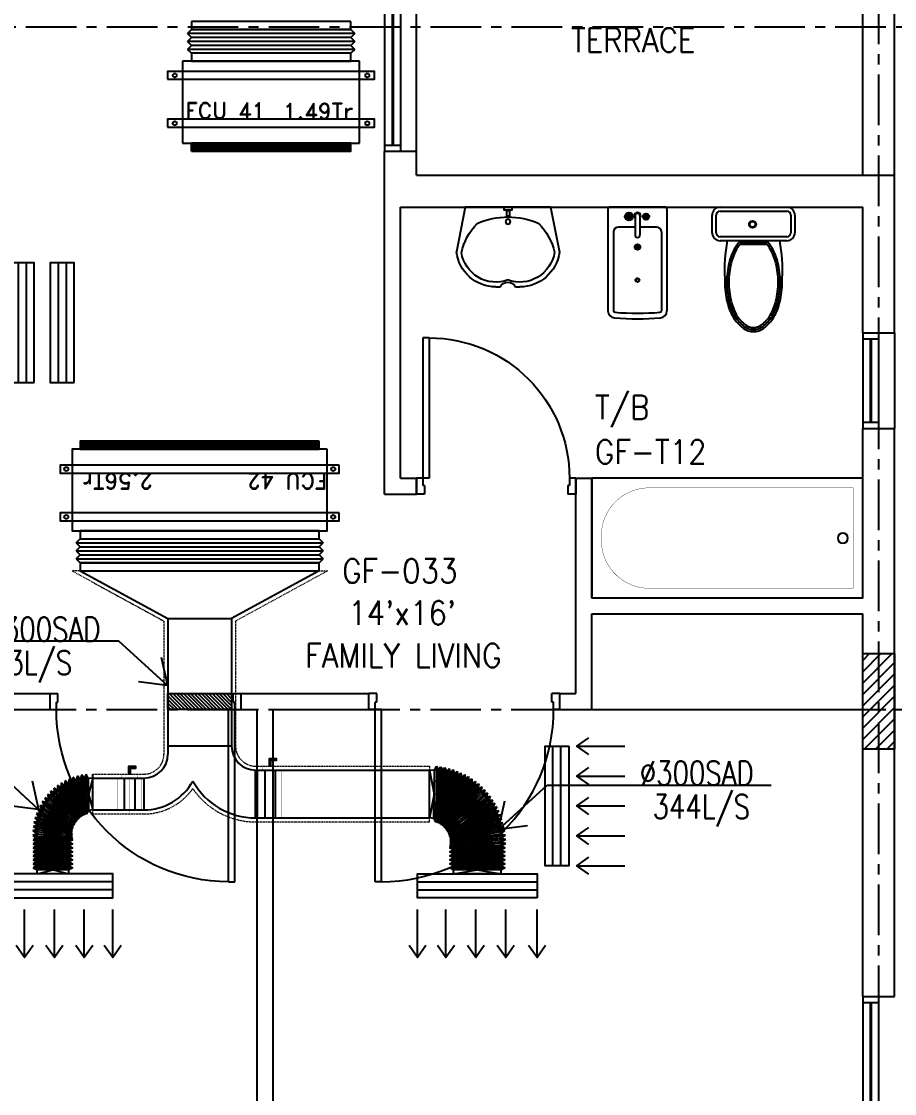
# Model space of a CAD drawing. Header units: millimetres. Extents: x -1288794 to 2153086, y -2701644 to -1428868.
# Drawn here: x 988129 to 993609, y -1507377 to -1500654 of the extents above; entities that cross this region are included whole.
import ezdxf

# ---------------------------------------------------------------- set-up
doc = ezdxf.new("R2010")
doc.units = ezdxf.units.MM
doc.header["$LTSCALE"] = 100
doc.linetypes.add('CENTER', pattern=[50.8, 31.75, -6.35, 6.35, -6.35])
doc.linetypes.add('HIDDEN', pattern=[9.525, 6.35, -3.175])
for name, color, linetype in [('A-ANNO-TEXT', 8, 'Continuous'), ('A-DOOR', 4, 'Continuous'), ('A-FLOR-PFIX', 8, 'Continuous'), ('A-FLOR-SPCL', 8, 'Continuous'), ('A-GLAZ', 5, 'Continuous'), ('A-GRID', 253, 'CENTER'), ('A-WALL-FULL', 8, 'Continuous'), ('AC- VD', 5, 'Continuous'), ('AC-FD', 1, 'Continuous'), ('AC-HLTEXT', 100, 'Continuous'), ('AC-SAD', 3, 'Continuous'), ('AC-SAD TEXT', 3, 'Continuous'), ('FCU-AC', 160, 'Continuous'), ('L1-E014-C22-VAC (08-08-2010)$0$ETA-AC-DAMPER', 4, 'Continuous'), ('RETURN GRILL RIGHT', 1, 'Continuous'), ('S-COL- HACT.', 9, 'Continuous'), ('S-COL.', 8, 'Continuous'), ('SAD RIGHT', 3, 'Continuous'), ('SUPPLY GRILL RIGHT', 3, 'Continuous')]:
    doc.layers.add(name, color=color, linetype=linetype)
doc.layers.add('INSULATION', color=1, linetype='Continuous', lineweight=5)
doc.styles.add('ROMAND', font='romand')
doc.styles.add('ROMANS', font='romans.shx', dxfattribs={"width": 0.8})
doc.styles.add('SIMPLEX', font='simplex.shx', dxfattribs={"width": 0.8})
doc.dimstyles.new('100 of DIM2', dxfattribs={"dimscale": 0, "dimtxt": 200, "dimasz": 150, "dimexe": 75, "dimexo": 200, "dimgap": 75, "dimtad": 1, "dimdec": 0, "dimrnd": 5, "dimzin": 0, "dimdsep": 46, "dimtxsty": 'ROMANS', "dimblk": 'ARCHTICK', "dimcen": 100, "dimclrd": 94, "dimclre": 94, "dimclrt": 2, "dimadec": 0, "dimazin": 0, "dimtfac": 1, "dimtdec": 0, "dimtofl": 0, "dimtmove": 2, "dimatfit": 3, "dimldrblk": 'OPEN90', "dimfxl": 75, "dimtolj": 1, "dimtzin": 0, "dimarcsym": 0})

# ---------------------------------------------------------------- blocks, each defined once
blk = doc.blocks.new('D-120-R1')
for p, q in [((-80, 1180), (-40, 1180)), ((-80, 1180), (-80, 100)), ((-40, 1180), (-40, 55)), ((-1200, 100), (-1160, 100)), ((-1200, 100), (-1200, 0)), ((-1160, 100), (-1160, 55)), ((-80, 100), (0, 100)), ((0, 100), (0, 0)), ((-1160, 55), (-1150, 55)), ((-1150, 55), (-1150, 0)), ((-50, 55), (-40, 55)), ((-50, 55), (-50, 0)), ((-50, 0), (0, 0)), ((-1200, 0), (-1150, 0))]:
    blk.add_line(p, q)
at = {"linetype": 'Continuous'}
blk.add_arc((-80, 100), 1080, 90, 180, dxfattribs=at)
blk = doc.blocks.new('W-180')
for p, q in [((1800, 100), (0, 100)), ((40, 0), (40, 100)), ((1760, 100), (1760, 0)), ((1800, 0), (0, 0))]:
    blk.add_line(p, q)
at = {"linetype": 'Continuous'}
for p, q in [((1760, 53), (40, 53)), ((1760, 47), (40, 47))]:
    blk.add_line(p, q, dxfattribs=at)
blk = doc.blocks.new('LAV-4')
for p, q in [((-266.3, 0), (-322.3, -283.1)), ((-266.3, 0), (268.1, 0)), ((268.1, 0), (323.6, -280.1)), ((-48.1, -499.7), (-74.6, -499.7)), ((75.4, -499.7), (49.9, -499.7))]:
    blk.add_line(p, q)
for points in [[(-24.6, 0), (-24.6, -18.5), (24.6, -18.5), (24.6, 0)], [(-9.2, -20), (-9.2, -56.9), (7.7, -56.9), (7.7, -20)]]:
    blk.add_lwpolyline(points, close=True)
blk.add_circle((0, -90.7), 15.4)
for centre, radius, start, end in [((0, -538.9), 477.4, 66.12608, 113.87396), ((73.5, -366), 375, 135.33332, 167.14321), ((-73.5, -366), 375, 12.51988, 44.66672), ((-74.6, -249.7), 250, 187.67842, 270), ((-74.6, -249.7), 220, 188.58141, 289.95234), ((75.4, -249.7), 220, 250.0878, 350.85148), ((75.4, -249.7), 250, 270, 353.01209), ((0.9, -526.6), 55.9, 28.78265, 151.21735), ((49.7, -499.5), 0, 238.18833, 0)]:
    blk.add_arc(centre, radius, start, end)
blk = doc.blocks.new('BIDET-1')
for p, q in [((175, 0), (-175, 0)), ((-185, -10), (-185, -649.1)), ((-38.7, -59.3), (-69, -59.3)), ((-53.8, -44.1), (-53.8, -74.4)), ((-15, -54.3), (-15, -174.3)), ((15, -54.3), (15, -174.3)), ((38.7, -59.3), (69, -59.3)), ((53.8, -44.1), (53.8, -74.4)), ((185, -10), (185, -649.1)), ((-15, -125), (-120, -125)), ((120, -125), (15, -125)), ((-150, -155), (-150, -649.1)), ((150, -155), (150, -649.1)), ((12.5, -250), (-12.5, -250)), ((-8.8, -258.8), (8.8, -241.2)), ((-8.8, -241.2), (8.8, -258.8)), ((0, -237.5), (0, -262.5))]:
    blk.add_line(p, q)
for centre, radius in [((-53.8, -59.3), 25), ((-53.8, -59.3), 20), ((-53.8, -59.3), 15.2), ((-53.8, -59.3), 10.2), ((53.8, -59.3), 20), ((53.8, -59.3), 15.2), ((53.8, -59.3), 10.2), ((0, -250), 17.5), ((0, -250), 12.5), ((0, -457.5), 12.5), ((0, -457.5), 10)]:
    blk.add_circle(centre, radius)
for centre, radius, start, end in [((-175, -10), 10, 90, 180), ((175, -10), 10, 0, 90), ((0, -54.3), 20, 318.59038, 221.40962), ((0, -54.3), 15, 0, 180), ((-120, -155), 30, 90, 180), ((120, -155), 30, 0, 90), ((0, -174.3), 15, 180, 0), ((-140, -649.1), 45, 180, 265.20622), ((-140, -649.1), 10, 180, 265.20622), ((0, 1020.3), 1685.2, 265.20622, 274.79378), ((140, -649.1), 10, 274.79378, 0), ((140, -649.1), 45, 274.79378, 0), ((0, 1020.3), 1720.2, 265.20622, 274.79378)]:
    blk.add_arc(centre, radius, start, end)
blk = doc.blocks.new('WC-1')
for p, q in [((-210, 0), (210, 0)), ((-260, -160), (-260, -50)), ((-235, -160), (-235, -50)), ((-210, -25), (210, -25)), ((235, -50), (235, -160)), ((260, -50), (260, -160)), ((210, -185), (-210, -185)), ((210, -210), (-210, -210)), ((91.5, -222.5), (-91.5, -222.5)), ((85.8, -235), (-85.8, -235))]:
    blk.add_line(p, q)
for radius in [22.1, 17.1]:
    blk.add_circle((-6.1, -107.5), radius)
for centre, radius, start, end in [((-210, -50), 50, 90, 180), ((-210, -50), 25, 90, 180), ((210, -50), 50, 360, 90), ((210, -50), 25, 360, 90), ((-210, -160), 50, 180, 270), ((-210, -160), 25, 180, 270), ((210, -160), 25, 270, 360), ((210, -160), 50, 270, 360), ((722.3, -383.2), 904.1, 168.95288, 184.06317), ((178.2, -428.2), 340.7, 149.85861, 166.47658), ((178.2, -428.2), 328.2, 149.85861, 166.47658), ((68.6, -364.5), 214, 138.41516, 149.85861), ((68.6, -364.5), 201.5, 139.99435, 149.85861), ((-68.6, -364.5), 201.5, 30.14139, 40.00565), ((-68.6, -364.5), 214, 30.14139, 41.58484), ((-178.2, -428.2), 328.2, 13.52342, 30.14139), ((-178.2, -428.2), 340.7, 13.52342, 30.14139), ((352.1, -470), 519.6, 166.47658, 180), ((352.1, -470), 507.1, 166.47658, 180), ((-352.1, -470), 507.1, 360, 13.52342), ((-352.1, -470), 519.6, 360, 13.52342), ((352.1, -470), 532.1, 177.55413, 180), ((352.1, -470), 532.1, 180, 193.52342), ((352.1, -470), 519.6, 180, 193.52342), ((352.1, -470), 507.1, 180, 193.52342), ((-352.1, -470), 507.1, 346.47658, 360), ((-352.1, -470), 519.6, 346.47658, 360), ((-352.1, -470), 532.1, 346.47658, 360), ((-352.1, -470), 532.1, 360, 2.44587), ((178.2, -511.8), 353.2, 193.52342, 210.14139), ((178.2, -511.8), 340.7, 193.52342, 210.14139), ((178.2, -511.8), 328.2, 193.52342, 210.14139), ((-178.2, -511.8), 328.2, 329.85861, 346.47658), ((-178.2, -511.8), 340.7, 329.85861, 346.47658), ((-178.2, -511.8), 353.2, 329.85861, 346.47658), ((68.6, -575.5), 226.5, 210.14139, 234.49716), ((68.6, -575.5), 214, 210.14139, 234.49716), ((68.6, -575.5), 201.5, 210.14139, 234.49716), ((0, -671.6), 83.4, 234.49716, 270), ((0, -671.6), 83.4, 270, 305.50284), ((-68.6, -575.5), 201.5, 305.50284, 329.85861), ((-68.6, -575.5), 214, 305.50284, 329.85861), ((-68.6, -575.5), 226.5, 305.50284, 329.85861), ((0, -671.6), 108.4, 234.49716, 270), ((0, -671.6), 95.9, 234.49716, 270), ((0, -671.6), 95.9, 270, 305.50284), ((0, -671.6), 108.4, 270, 305.50284)]:
    blk.add_arc(centre, radius, start, end)
at = {"linetype": 'Continuous', "ltscale": 50}
blk.add_arc((-722.3, -383.2), 904.1, 355.93683, 11.04712, dxfattribs=at)
blk = doc.blocks.new('W-60')
for p, q in [((600, 100), (0, 100)), ((40, 0), (40, 100)), ((560, 100), (560, 0)), ((600, 0), (0, 0))]:
    blk.add_line(p, q)
at = {"linetype": 'Continuous'}
for p, q in [((560, 53), (40, 53)), ((560, 47), (40, 47))]:
    blk.add_line(p, q, dxfattribs=at)
blk = doc.blocks.new('W-120')
for p, q in [((1200, 100), (0, 100)), ((40, 0), (40, 100)), ((1160, 100), (1160, 0)), ((1200, 0), (0, 0))]:
    blk.add_line(p, q)
at = {"linetype": 'Continuous'}
for p, q in [((1160, 53), (40, 53)), ((1160, 47), (40, 47))]:
    blk.add_line(p, q, dxfattribs=at)
blk = doc.blocks.new('D-100-R1')
for p, q in [((-80, 980), (-80, 100)), ((-80, 980), (-40, 980)), ((-40, 980), (-40, 55)), ((-1000, 100), (-1000, 0)), ((-1000, 100), (-960, 100)), ((-960, 100), (-960, 55)), ((-80, 100), (0, 100)), ((0, 100), (0, 0)), ((-960, 55), (-950, 55)), ((-950, 55), (-950, 0)), ((-50, 55), (-50, 0)), ((-50, 55), (-40, 55)), ((-50, 0), (0, 0)), ((-1000, 0), (-950, 0))]:
    blk.add_line(p, q)
at = {"linetype": 'Continuous'}
blk.add_arc((-80, 100), 880, 90, 180, dxfattribs=at)
blk = doc.blocks.new('BT-2')
blk.add_lwpolyline([(0, 750), (1700, 750), (1700, 0), (0, 0)], close=True)
at = {"const_width": 2}
blk.add_lwpolyline([(60, 690), (1340, 690, -0.414214), (1640, 390), (1640, 360, -0.414214), (1340, 60), (60, 60)], format="xyb", close=True, dxfattribs=at)
blk.add_circle((125, 374.5), 31.9)
blk = doc.blocks.new('_ArchTick')
at = {"color": 0, "linetype": 'ByBlock', "const_width": 0.15}
blk.add_lwpolyline([(-0.5, -0.5), (0.5, 0.5)], dxfattribs=at)
blk = doc.blocks.new('grill')
at = {"layer": 'SUPPLY GRILL RIGHT'}
for p, q in [((665706.2, -1490216.7), (665656.2, -1490216.7)), ((665656.2, -1490216.7), (665656.2, -1490966.7)), ((665756.2, -1490216.7), (665706.2, -1490216.7)), ((665706.2, -1490216.7), (665706.2, -1490966.7))]:
    blk.add_line(p, q, dxfattribs=at)
blk.add_lwpolyline([(665756.2, -1490966.7), (665756.2, -1490216.7), (665606.2, -1490216.7), (665606.2, -1490966.7)], close=True, dxfattribs=at)
blk = doc.blocks.new('grillreturn')
at = {"layer": 'RETURN GRILL RIGHT'}
for p, q in [((665656.2, -1489443.6), (665656.2, -1490193.6)), ((665706.2, -1489443.6), (665706.2, -1490193.6))]:
    blk.add_line(p, q, dxfattribs=at)
blk.add_lwpolyline([(665756.2, -1490193.6), (665756.2, -1489443.6), (665606.2, -1489443.6), (665606.2, -1490193.6)], close=True, dxfattribs=at)
blk = doc.blocks.new('*U356')
at = {"layer": 'L1-E014-C22-VAC (08-08-2010)$0$ETA-AC-DAMPER', "color": 5}
for p, q in [((-33, 0), (-33, 300)), ((33, 0), (33, 300))]:
    blk.add_line(p, q, dxfattribs=at)
for points, const_width in [([(-90.8, 300), (90.8, 300)], 1.82), ([(0, 0), (0, 314)], 1.5), ([(-90.8, 0), (90.8, 0)], 1.82), ([(-47.8, 0), (-47.8, -20.2), (48.2, -20.2), (48.2, 0)], 1.5)]:
    blk.add_lwpolyline(points, dxfattribs=dict(at, const_width=const_width))
at = {"layer": 'L1-E014-C22-VAC (08-08-2010)$0$ETA-AC-DAMPER', "color": 5, "const_width": 1.82}
blk.add_lwpolyline([(75, 300), (75, 0), (-75, 0), (-75, 300)], close=True, dxfattribs=at)
at = {"layer": 'L1-E014-C22-VAC (08-08-2010)$0$ETA-AC-DAMPER', "color": 5}
blk.add_lwpolyline([(5.7, -20.2), (5.7, -61.7), (40.1, -61.7), (40.1, -71.6), (-5.7, -71.6), (-5.7, -20.2)], dxfattribs=at)
blk = doc.blocks.new('*U364')
at = {"layer": 'AC-SAD'}
for p, q in [((-50, 300), (-37.5, 325)), ((-50, 0), (-50, 300)), ((-37.5, -25), (-37.5, 325)), ((-37.5, 325), (-25, 300)), ((-25, 300), (-25, 0)), ((-37.5, -25), (-50, 0)), ((-25, 0), (-37.5, -25))]:
    blk.add_line(p, q, dxfattribs=at)
blk = doc.blocks.new('*U365')
at = {"layer": 'AC-SAD', "color": 0, "linetype": 'ByBlock', "lineweight": -2, "transparency": 16777216}
for p, rotation in [((990697, -1505348.9), 179.1267681314565), ((990722, -1505350), 175.9436692696187), ((990746.9, -1505352.5), 172.760570407781), ((990771.6, -1505356.3), 169.5774715459435), ((990796, -1505361.5), 166.3943726841056), ((990820.1, -1505368.1), 163.2112738222678), ((990843.9, -1505375.9), 160.0281749604301), ((990867.1, -1505385.1), 156.8450760985923), ((990889.8, -1505395.6), 153.6619772367544), ((990911.9, -1505407.3), 150.4788783749167), ((990933.3, -1505420.2), 147.295779513079), ((990954, -1505434.3), 144.1126806512414), ((990973.8, -1505449.5), 140.9295817894038), ((990992.7, -1505465.8), 137.7464829275662), ((991010.8, -1505483.1), 134.5633840657286), ((991027.8, -1505501.4), 131.380285203891), ((991043.8, -1505520.6), 128.1971863420532), ((991058.7, -1505540.7), 125.0140874802155), ((991072.5, -1505561.5), 121.8309886183778), ((991085.1, -1505583.1), 118.6478897565399), ((991096.4, -1505605.4), 115.4647908947023), ((991106.6, -1505628.3), 112.2816920328648), ((991115.4, -1505651.6), 109.0985931710272), ((991122.9, -1505675.5), 105.9154943091894), ((991129.1, -1505699.7), 102.7323954473513), ((991133.9, -1505724.2), 99.54929658551336), ((991140.2, -1505798.9), 90), ((991139.5, -1505773.9), 93.18309886183782), ((991137.4, -1505749), 96.36619772367554)]:
    blk.add_blockref('*U364', p, dxfattribs=dict(at, rotation=rotation))
blk = doc.blocks.new('*U366')
at = {"layer": 'AC-SAD'}
for p, q in [((-37.5, 25), (-50, 0)), ((-50, 0), (-50, -200)), ((-37.5, 25), (-37.5, -225)), ((-25, 0), (-37.5, 25)), ((-25, 0), (-25, -200)), ((-37.5, -225), (-50, -200)), ((-25, -200), (-37.5, -225))]:
    blk.add_line(p, q, dxfattribs=at)
blk = doc.blocks.new('*U367')
at = {"layer": 'AC-SAD', "color": 0, "linetype": 'ByBlock', "lineweight": -2, "transparency": 16777216}
for p, rotation in [((988423.2, -1505434.7), 26.15613139970834), ((988447, -1505424.1), 21.89987349302223), ((988471.4, -1505415.4), 17.64361558633613), ((988496.5, -1505408.4), 13.3873576796501), ((988522, -1505403.3), 9.131099772963928), ((988547.8, -1505400.2), 4.874841866277787), ((988573.7, -1505398.9), 0.6185839595921349), ((988338, -1505493.7), 43.18116302645291), ((988357.6, -1505476.6), 38.92490511976671), ((988378.4, -1505461), 34.66864721308058), ((988400.3, -1505447), 30.41238930639446), ((988287.5, -1505552.9), 55.94993674651143), ((988302.9, -1505531.9), 51.69367883982531), ((988319.7, -1505512.1), 47.43742093313911), ((988261.7, -1505598), 64.46245255988349), ((988273.8, -1505575), 60.20619465319755), ((988236.2, -1505671.5), 77.23122627994165), ((988242.9, -1505646.4), 72.97496837325563), ((988251.4, -1505621.9), 68.71871046656952), ((988231.4, -1505697.1), 81.48748418662777), ((988228.5, -1505722.9), 85.74374209331388), ((988227.5, -1505748.9), 90)]:
    blk.add_blockref('*U366', p, dxfattribs=dict(at, rotation=rotation))
blk = doc.blocks.new('*U368')
at = {"layer": 'L1-E014-C22-VAC (08-08-2010)$0$ETA-AC-DAMPER', "color": 5}
for p, q in [((-33, 0), (-33, 200)), ((33, 0), (33, 200))]:
    blk.add_line(p, q, dxfattribs=at)
for points, const_width in [([(0, 0), (0, 214)], 1.5), ([(-90.8, 200), (90.8, 200)], 1.82), ([(-90.8, 0), (90.8, 0)], 1.82), ([(-47.8, 0), (-47.8, -20.2), (48.2, -20.2), (48.2, 0)], 1.5)]:
    blk.add_lwpolyline(points, dxfattribs=dict(at, const_width=const_width))
at = {"layer": 'L1-E014-C22-VAC (08-08-2010)$0$ETA-AC-DAMPER', "color": 5, "const_width": 1.82}
blk.add_lwpolyline([(75, 200), (75, 0), (-75, 0), (-75, 200)], close=True, dxfattribs=at)
at = {"layer": 'L1-E014-C22-VAC (08-08-2010)$0$ETA-AC-DAMPER', "color": 5}
blk.add_lwpolyline([(5.7, -20.2), (5.7, -61.7), (40.1, -61.7), (40.1, -71.6), (-5.7, -71.6), (-5.7, -20.2)], dxfattribs=at)
blk = doc.blocks.new('fcu-1    1.5 tr')
h = blk.add_hatch()
h.set_pattern_fill('NET', color=3)
h.paths.add_polyline_path([(78733.2, -1589178.7), (77733.2, -1589178.7), (77733.2, -1589228.7), (78733.2, -1589228.7)])
at = {"color": 3}
blk.add_lwpolyline([(77733.2, -1589228.7), (78733.2, -1589228.7), (78733.2, -1589178.7), (77733.2, -1589178.7)], close=True, dxfattribs=at)
at = {"layer": 'FCU-AC', "color": 5}
for p, q in [((77733.2, -1588465.7), (77708.2, -1588490.7)), ((78758.2, -1588490.7), (78733.2, -1588465.7)), ((78758.2, -1588490.7), (77708.2, -1588490.7)), ((77733.2, -1588515.7), (77708.2, -1588490.7)), ((77733.2, -1588515.7), (77708.2, -1588540.7)), ((78733.2, -1588515.7), (77733.2, -1588515.7)), ((78758.2, -1588490.7), (78733.2, -1588515.7)), ((78758.2, -1588540.7), (78733.2, -1588515.7)), ((78758.2, -1588540.7), (77708.2, -1588540.7)), ((77733.2, -1588565.7), (77708.2, -1588540.7)), ((77733.2, -1588565.7), (77708.2, -1588590.7)), ((78758.2, -1588590.7), (77708.2, -1588590.7)), ((77733.2, -1588615.7), (77708.2, -1588590.7)), ((78733.2, -1588565.7), (77733.2, -1588565.7)), ((78758.2, -1588540.7), (78733.2, -1588565.7)), ((78758.2, -1588590.7), (78733.2, -1588565.7)), ((78758.2, -1588590.7), (78733.2, -1588615.7))]:
    blk.add_line(p, q, dxfattribs=at)
at = {"layer": 'FCU-AC', "color": 1}
for p, q in [((78733.2, -1588415.7), (77733.2, -1588415.7)), ((77733.2, -1588415.7), (77733.2, -1588465.7)), ((77733.2, -1588465.7), (78733.2, -1588465.7)), ((78733.2, -1588465.7), (78733.2, -1588415.7)), ((78733.2, -1588615.7), (77733.2, -1588615.7)), ((77733.2, -1588615.7), (77733.2, -1588665.7)), ((77733.2, -1588665.7), (78733.2, -1588665.7)), ((78733.2, -1588665.7), (78733.2, -1588615.7))]:
    blk.add_line(p, q, dxfattribs=at)
at = {"layer": 'FCU-AC'}
for p, q in [((78733.2, -1588465.7), (77733.2, -1588465.7)), ((78788.2, -1588665.7), (77678.2, -1588665.7)), ((77678.2, -1588665.7), (77678.2, -1589178.7)), ((78788.2, -1589178.7), (78788.2, -1588665.7)), ((77678.2, -1589178.7), (78788.2, -1589178.7))]:
    blk.add_line(p, q, dxfattribs=at)
at = {"layer": 'FCU-AC', "color": 2}
for p, q in [((78733.2, -1588515.7), (77733.2, -1588515.7)), ((78733.2, -1588565.7), (77733.2, -1588565.7))]:
    blk.add_line(p, q, dxfattribs=at)
at = {"layer": 'FCU-AC', "color": 6}
for points in [[(77583.2, -1588778.7), (78883.2, -1588778.7), (78883.2, -1588728.7), (77583.2, -1588728.7)], [(77583.2, -1589078.7), (78883.2, -1589078.7), (78883.2, -1589028.7), (77583.2, -1589028.7)]]:
    blk.add_lwpolyline(points, close=True, dxfattribs=at)
for centre in [(77629.1, -1588754.6), (78837.3, -1588754.6), (77629.1, -1589054.6), (78837.3, -1589054.6)]:
    blk.add_circle(centre, 12.5, dxfattribs=at)
blk = doc.blocks.new('fcu 2.5 tr')
h = blk.add_hatch()
h.set_pattern_fill('NET', color=3)
h.paths.add_polyline_path([(83171.5, -1587743.1), (81671.5, -1587743.1), (81671.5, -1587793.1), (83171.5, -1587793.1)])
at = {"layer": 'FCU-AC', "color": 1}
for p, q in [((83171.5, -1586980.1), (81671.5, -1586980.1)), ((81671.5, -1586980.1), (81671.5, -1587030.1)), ((83171.5, -1587030.1), (83171.5, -1586980.1)), ((81671.5, -1587030.1), (83171.5, -1587030.1)), ((83171.5, -1587180.1), (81671.5, -1587180.1)), ((81671.5, -1587180.1), (81671.5, -1587230.1)), ((83171.5, -1587230.1), (83171.5, -1587180.1)), ((81671.5, -1587230.1), (83171.5, -1587230.1))]:
    blk.add_line(p, q, dxfattribs=at)
at = {"layer": 'FCU-AC'}
for p, q in [((81671.5, -1587030.1), (81646.5, -1587055.1)), ((83196.5, -1587055.1), (81646.5, -1587055.1)), ((81671.5, -1587080.1), (81646.5, -1587055.1)), ((83171.5, -1587030.1), (81671.5, -1587030.1)), ((83196.5, -1587055.1), (83171.5, -1587030.1)), ((83196.5, -1587055.1), (83171.5, -1587080.1)), ((81671.5, -1587080.1), (81646.5, -1587105.1)), ((83196.5, -1587105.1), (81646.5, -1587105.1)), ((81671.5, -1587130.1), (81646.5, -1587105.1)), ((83171.5, -1587080.1), (81671.5, -1587080.1)), ((83171.5, -1587080.1), (81671.5, -1587080.1)), ((83196.5, -1587105.1), (83171.5, -1587080.1)), ((83196.5, -1587105.1), (83171.5, -1587130.1)), ((81671.5, -1587130.1), (81646.5, -1587155.1)), ((83196.5, -1587155.1), (81646.5, -1587155.1)), ((81671.5, -1587180.1), (81646.5, -1587155.1)), ((83171.5, -1587130.1), (81671.5, -1587130.1)), ((83171.5, -1587130.1), (81671.5, -1587130.1)), ((83196.5, -1587155.1), (83171.5, -1587130.1)), ((83196.5, -1587155.1), (83171.5, -1587180.1))]:
    blk.add_line(p, q, dxfattribs=at)
blk.add_lwpolyline([(81621.5, -1587743.1), (83221.5, -1587743.1), (83221.5, -1587230.1), (81621.5, -1587230.1)], close=True, dxfattribs=at)
at = {"layer": 'FCU-AC', "color": 6}
for points in [[(81546.5, -1587343.1), (83296.5, -1587343.1), (83296.5, -1587293.1), (81546.5, -1587293.1)], [(81546.5, -1587643.1), (83296.5, -1587643.1), (83296.5, -1587593.1), (81546.5, -1587593.1)]]:
    blk.add_lwpolyline(points, close=True, dxfattribs=at)
at = {"layer": 'FCU-AC', "color": 3}
blk.add_lwpolyline([(81671.5, -1587793.1), (83171.5, -1587793.1), (83171.5, -1587743.1), (81671.5, -1587743.1)], close=True, dxfattribs=at)
at = {"layer": 'FCU-AC', "color": 6}
for centre in [(81584, -1587318.1), (83259, -1587318.1), (81584, -1587618.1), (83259, -1587618.1)]:
    blk.add_circle(centre, 12.5, dxfattribs=at)
blk = doc.blocks.new('SUPPLY GRILL RIGHT')
at = {"layer": 'SUPPLY GRILL RIGHT'}
for p, q in [((375, 25), (-375, 25)), ((375, -25), (375, 25)), ((375, -25), (-375, -25)), ((375, -75), (375, -25))]:
    blk.add_line(p, q, dxfattribs=at)
blk.add_lwpolyline([(-375, -75), (375, -75), (375, 75), (-375, 75)], close=True, dxfattribs=at)
for points in [[(-375, -450), (-375, -150)], [(-178.5, -450), (-178.5, -150)], [(9, -450), (9, -150)], [(196.5, -450), (196.5, -150)], [(375, -450), (375, -150)]]:
    blk.add_leader(points, dimstyle='100 of DIM2', override={"dimscale": 1, "dimasz": 75, "dimtad": 0, "dimclrd": 0, "dimfxl": 0.2}, dxfattribs=at)
blk = doc.blocks.new('RETURN GRILL RIGHT')
at = {"layer": 'RETURN GRILL RIGHT'}
for p, q in [((375, 25), (-375, 25)), ((375, -25), (-375, -25))]:
    blk.add_line(p, q, dxfattribs=at)
blk.add_lwpolyline([(-375, -75), (375, -75), (375, 75), (-375, 75)], close=True, dxfattribs=at)
for points in [[(-375, -125), (-375, -425)], [(-187.5, -125), (-187.5, -425)], [(0, -125), (0, -425)], [(187.5, -125), (187.5, -425)], [(375, -125), (375, -425)]]:
    blk.add_leader(points, dimstyle='100 of DIM2', override={"dimscale": 1, "dimasz": 75, "dimtad": 0, "dimclrd": 0, "dimfxl": 0.2}, dxfattribs=at)

msp = doc.modelspace()

# ---------------------------------------------------------------- hatches: boundary and pattern name
at = {"layer": 'AC-FD', "linetype": 'ByBlock'}
h = msp.add_hatch(dxfattribs=at)
h.set_pattern_fill('ANSI31', color=256, scale=5, angle=90, style=0)
h.set_pattern_definition([(135, (-602370.619, -1566908.821), (-11.22532015, -11.22532015), [])])
h.paths.add_polyline_path([(989448.5, -1504968.8), (989448.5, -1504868.8), (989048.5, -1504868.8), (989048.5, -1504968.8)])
at = {"layer": 'S-COL- HACT.', "linetype": 'Continuous', "ltscale": 3}
h = msp.add_hatch(dxfattribs=at)
h.set_pattern_fill('ANSI31', color=256, scale=400, style=0)
h.set_pattern_definition([(45, (2089964.023, -1109556.65), (-35.355339, 35.355339), [])])
h.paths.add_polyline_path([(993408.8, -1505218.6), (993408.8, -1504618.6), (993608.8, -1504618.6), (993608.8, -1505218.6)])

# ---------------------------------------------------------------- linework, layer by layer
at = {"layer": 'A-FLOR-SPCL', "ltscale": 3}
for p, q in [((993408.8, -1501618.6), (993408.8, -1500118.6)), ((993608.8, -1501618.6), (993608.8, -1500118.6)), ((991708.8, -1504968.6), (993408.8, -1504968.6))]:
    msp.add_line(p, q, dxfattribs=at)
at = {"layer": 'A-GLAZ', "ltscale": 3}
for p, q in [((990608.8, -1501468.6), (990608.8, -1500268.6)), ((993608.8, -1502606), (993608.8, -1503206))]:
    msp.add_line(p, q, dxfattribs=at)
at = {"layer": 'A-GRID', "ltscale": 0.1}
for p, q in [((993508.8, -1466442.6), (993508.8, -1514577)), ((956153, -1500687.6), (999692.6, -1500687.6)), ((956151.6, -1504968.6), (999691.2, -1504968.6))]:
    msp.add_line(p, q, dxfattribs=at)
at = {"layer": 'A-WALL-FULL', "ltscale": 3}
for p, q in [((990408.8, -1503618.6), (990408.8, -1501468.6)), ((990608.8, -1501468.6), (990408.8, -1501468.6)), ((990608.8, -1501618.6), (990608.8, -1501468.6)), ((990608.8, -1501618.6), (993608.8, -1501618.6)), ((993608.8, -1502606), (993608.8, -1501618.6)), ((990508.8, -1501818.6), (993408.8, -1501818.6)), ((990508.8, -1503518.6), (990508.8, -1501818.6)), ((993408.8, -1502606), (993408.8, -1501818.6)), ((993408.8, -1502606), (993608.8, -1502606)), ((993408.8, -1503206), (993608.8, -1503206)), ((993408.8, -1504268.6), (993408.8, -1503206)), ((993608.8, -1506768.6), (993608.8, -1503206)), ((990508.8, -1503518.6), (990608.8, -1503518.6)), ((990608.8, -1503618.6), (990608.8, -1503518.6)), ((991608.8, -1504868.6), (991608.8, -1503518.6)), ((991608.8, -1503518.6), (991708.8, -1503518.6)), ((991708.8, -1504268.6), (991708.8, -1503518.6)), ((990408.8, -1503618.6), (990608.8, -1503618.6)), ((991708.8, -1504268.6), (993408.8, -1504268.6)), ((991708.8, -1504968.6), (991708.8, -1504368.6)), ((991708.8, -1504368.6), (993408.8, -1504368.6)), ((993408.8, -1506768.6), (993408.8, -1504368.6)), ((986108.8, -1504868.6), (988308.8, -1504868.6)), ((988308.8, -1504968.6), (988308.8, -1504868.6)), ((989508.8, -1504868.6), (990308.8, -1504868.6)), ((989508.8, -1504968.6), (989508.8, -1504868.6)), ((990308.8, -1504968.6), (990308.8, -1504868.6)), ((991508.8, -1504868.6), (991608.8, -1504868.6)), ((991508.8, -1504968.6), (991508.8, -1504868.6)), ((986108.8, -1504968.6), (988308.8, -1504968.6)), ((989508.8, -1504968.6), (989608.8, -1504968.6)), ((989608.8, -1509068.6), (989608.8, -1504968.6)), ((989708.8, -1504968.6), (990308.8, -1504968.6)), ((989708.8, -1509068.6), (989708.8, -1504968.6)), ((991508.8, -1504968.6), (991708.8, -1504968.6)), ((993408.8, -1506768.6), (993608.8, -1506768.6))]:
    msp.add_line(p, q, dxfattribs=at)
at = {"layer": 'AC-FD', "linetype": 'ByBlock'}
msp.add_lwpolyline([(989048.5, -1504968.8), (989048.5, -1504868.8), (989448.5, -1504868.8), (989448.5, -1504968.8)], close=True, dxfattribs=at)
at = {"layer": 'AC-SAD'}
for p, q in [((988498.5, -1504099.1), (989998.5, -1504099.1)), ((988498.5, -1504099.1), (989048.5, -1504399.1)), ((989998.5, -1504099.1), (989448.5, -1504399.1)), ((989048.5, -1504399.1), (989048.5, -1505248.9)), ((989048.5, -1504399.1), (989448.5, -1504399.1)), ((989448.5, -1504399.1), (989448.5, -1505198.9)), ((989448.5, -1505198.9), (989048.5, -1505198.9)), ((989598.5, -1505348.9), (990690.2, -1505348.9)), ((989598.5, -1505648.9), (989598.5, -1505348.9)), ((990690.2, -1505648.9), (990690.2, -1505348.9)), ((990690.2, -1505348.9), (990719.7, -1505499.3)), ((988577.5, -1505398.9), (988549.8, -1505499.2)), ((988577.5, -1505598.9), (988577.5, -1505373.9)), ((988577.5, -1505398.9), (988898.5, -1505398.9)), ((988898.5, -1505398.9), (988898.5, -1505598.9)), ((988549.8, -1505499.2), (988577.5, -1505598.9)), ((990719.7, -1505499.3), (990690.2, -1505648.9)), ((988577.5, -1505598.9), (988898.5, -1505598.9)), ((989598.5, -1505648.9), (990690.2, -1505648.9)), ((988227.5, -1505998.9), (988227.5, -1505748.9)), ((988427.5, -1505998.9), (988427.5, -1505748.9)), ((988227.5, -1505798.9), (988202.5, -1505811.4)), ((988202.5, -1505811.4), (988452.5, -1505811.4)), ((988202.5, -1505811.4), (988227.5, -1505823.9)), ((988227.5, -1505823.9), (988202.5, -1505836.4)), ((988227.5, -1505823.9), (988427.5, -1505823.9)), ((988427.5, -1505798.9), (988452.5, -1505811.4)), ((988452.5, -1505811.4), (988427.5, -1505823.9)), ((988427.5, -1505823.9), (988452.5, -1505836.4)), ((990840.2, -1505998.9), (990840.2, -1505798.9)), ((991140.2, -1505998.9), (991140.2, -1505798.9)), ((988202.5, -1505836.4), (988452.5, -1505836.4)), ((988202.5, -1505836.4), (988227.5, -1505848.9)), ((988227.5, -1505848.9), (988202.5, -1505861.4)), ((988202.5, -1505861.4), (988452.5, -1505861.4)), ((988202.5, -1505861.4), (988227.5, -1505873.9)), ((988227.5, -1505873.9), (988202.5, -1505886.4)), ((988202.5, -1505886.4), (988452.5, -1505886.4)), ((988202.5, -1505886.4), (988227.5, -1505898.9)), ((988227.5, -1505898.9), (988202.5, -1505911.4)), ((988227.5, -1505848.9), (988427.5, -1505848.9)), ((988227.5, -1505873.9), (988427.5, -1505873.9)), ((988227.5, -1505898.9), (988427.5, -1505898.9)), ((988452.5, -1505836.4), (988427.5, -1505848.9)), ((988427.5, -1505848.9), (988452.5, -1505861.4)), ((988452.5, -1505861.4), (988427.5, -1505873.9)), ((988427.5, -1505873.9), (988452.5, -1505886.4)), ((988452.5, -1505886.4), (988427.5, -1505898.9)), ((988427.5, -1505898.9), (988452.5, -1505911.4)), ((990815.2, -1505861.4), (990840.2, -1505848.9)), ((991165.2, -1505861.4), (990815.2, -1505861.4)), ((990840.2, -1505873.9), (990815.2, -1505861.4)), ((990815.2, -1505886.4), (990840.2, -1505873.9)), ((991165.2, -1505886.4), (990815.2, -1505886.4)), ((990840.2, -1505898.9), (990815.2, -1505886.4)), ((990815.2, -1505911.4), (990840.2, -1505898.9)), ((991140.2, -1505873.9), (990840.2, -1505873.9)), ((991140.2, -1505898.9), (990840.2, -1505898.9)), ((991140.2, -1505848.9), (991165.2, -1505861.4)), ((991165.2, -1505861.4), (991140.2, -1505873.9)), ((991140.2, -1505873.9), (991165.2, -1505886.4)), ((991165.2, -1505886.4), (991140.2, -1505898.9)), ((991140.2, -1505898.9), (991165.2, -1505911.4)), ((988202.5, -1505911.4), (988452.5, -1505911.4)), ((988202.5, -1505911.4), (988227.5, -1505923.9)), ((988227.5, -1505923.9), (988202.5, -1505936.4)), ((988202.5, -1505936.4), (988452.5, -1505936.4)), ((988202.5, -1505936.4), (988227.5, -1505948.9)), ((988227.5, -1505948.9), (988202.5, -1505961.4)), ((988452.5, -1505961.4), (988202.5, -1505961.4)), ((988202.5, -1505961.4), (988227.5, -1505973.9)), ((988227.5, -1505923.9), (988427.5, -1505923.9)), ((988427.5, -1505948.9), (988227.5, -1505948.9)), ((988452.5, -1505911.4), (988427.5, -1505923.9)), ((988427.5, -1505923.9), (988452.5, -1505936.4)), ((988452.5, -1505936.4), (988427.5, -1505948.9)), ((988427.5, -1505948.9), (988452.5, -1505961.4)), ((988452.5, -1505961.4), (988427.5, -1505973.9)), ((991165.2, -1505911.4), (990815.2, -1505911.4)), ((990840.2, -1505923.9), (990815.2, -1505911.4)), ((990815.2, -1505936.4), (990840.2, -1505923.9)), ((991165.2, -1505936.4), (990815.2, -1505936.4)), ((990840.2, -1505948.9), (990815.2, -1505936.4)), ((990815.2, -1505961.4), (990840.2, -1505948.9)), ((991165.2, -1505961.4), (990815.2, -1505961.4)), ((990840.2, -1505973.9), (990815.2, -1505961.4)), ((991140.2, -1505923.9), (990840.2, -1505923.9)), ((991140.2, -1505948.9), (990840.2, -1505948.9)), ((991165.2, -1505911.4), (991140.2, -1505923.9)), ((991140.2, -1505923.9), (991165.2, -1505936.4)), ((991165.2, -1505936.4), (991140.2, -1505948.9)), ((991140.2, -1505948.9), (991165.2, -1505961.4)), ((991165.2, -1505961.4), (991140.2, -1505973.9)), ((988427.5, -1505973.9), (988227.5, -1505973.9)), ((988227.5, -1505998.9), (988327.5, -1505973.9)), ((988427.5, -1505998.9), (988227.5, -1505998.9)), ((988327.5, -1505973.9), (988427.5, -1505998.9)), ((991140.2, -1505973.9), (990840.2, -1505973.9)), ((990840.2, -1505998.9), (990990.2, -1505973.9)), ((991140.2, -1505998.9), (990840.2, -1505998.9)), ((990990.2, -1505973.9), (991140.2, -1505998.9))]:
    msp.add_line(p, q, dxfattribs=at)
for centre, radius, start, end in [((989598.5, -1505198.9, 0), 150, 180, 270), ((988898.5, -1505248.9, 0), 150, 270, 0), ((990690.2, -1505798.9), 450, 0, 90), ((988577.5, -1505748.9), 350, 90, 180), ((988898.5, -1505248.9, 0), 350, 270, 331.19379), ((989598.5, -1505198.9, 0), 450, 209.07029, 270), ((988577.5, -1505748.9), 150, 90, 180), ((990690.2, -1505798.9), 150, 0, 90)]:
    msp.add_arc(centre, radius, start, end, dxfattribs=at)
at = {"layer": 'INSULATION', "linetype": 'HIDDEN', "ltscale": 0.01}
for p, q in [((988498.5, -1504099.1), (988446.8, -1504099.4)), ((988446.8, -1504099.4), (989023.5, -1504413.9)), ((990050.7, -1504099.1), (989473.5, -1504413.9)), ((989998.5, -1504099.1), (990050.7, -1504099.1)), ((989023.5, -1504413.9), (989023.5, -1505248.9)), ((989473.5, -1504413.9), (989473.5, -1505198.9)), ((989598.5, -1505323.9), (990690.2, -1505323.9)), ((990690.2, -1505323.9), (990690.2, -1505348.9)), ((988577.5, -1505373.9), (988898.5, -1505373.9)), ((988577.5, -1505623.9), (988577.5, -1505598.9)), ((988577.5, -1505623.9), (988898.5, -1505623.9)), ((989598.5, -1505673.9), (990690.2, -1505673.9)), ((990690.2, -1505673.9), (990690.2, -1505648.9))]:
    msp.add_line(p, q, dxfattribs=at)
for centre, radius, start, end in [((989598.5, -1505198.9, 0), 125, 180, 270), ((988898.5, -1505248.9, 0), 125, 270, 0), ((988898.5, -1505248.9, 0), 375, 270, 324.8198), ((989598.5, -1505198.9, 0), 475, 214.06398, 270)]:
    msp.add_arc(centre, radius, start, end, dxfattribs=at)
at = {"layer": 'S-COL.', "linetype": 'Continuous', "ltscale": 3}
msp.add_lwpolyline([(993408.8, -1505218.6), (993408.8, -1504618.6), (993608.8, -1504618.6), (993608.8, -1505218.6)], close=True, dxfattribs=at)
msp.add_lwpolyline([(993408.8, -1505218.6), (993408.8, -1504618.6), (993608.8, -1504618.6), (993608.8, -1505218.6)], close=True, dxfattribs=at)
msp.add_lwpolyline([(993408.8, -1505218.6), (993408.8, -1504618.6), (993608.8, -1504618.6), (993608.8, -1505218.6)], close=True, dxfattribs=at)

# ---------------------------------------------------------------- block references
at = {"layer": 'A-DOOR', "ltscale": 3, "xscale": -1}
msp.add_blockref('D-100-R1', (990608.8, -1503618.6), dxfattribs=at)
at = {"layer": 'A-DOOR', "ltscale": 3, "xscale": -1, "rotation": 180}
msp.add_blockref('D-120-R1', (989508.8, -1504868.6), dxfattribs=at)
at = {"layer": 'A-DOOR', "ltscale": 3, "rotation": 180}
msp.add_blockref('D-120-R1', (990308.8, -1504868.6), dxfattribs=at)
at = {"layer": 'A-FLOR-PFIX', "ltscale": 3, "xscale": -1}
for name, p in [('LAV-4', (991182.8, -1501818.6)), ('BT-2', (993408.8, -1504268.6))]:
    msp.add_blockref(name, p, dxfattribs=at)
at = {"layer": 'A-FLOR-PFIX', "ltscale": 3}
for name, p in [('BIDET-1', (991995.4, -1501818.6)), ('WC-1', (992723.5, -1501818.6))]:
    msp.add_blockref(name, p, dxfattribs=at)
at = {"layer": 'A-GLAZ', "ltscale": 3, "xscale": -1, "rotation": 270}
for name, p in [('W-120', (990408.8, -1501468.6)), ('W-60', (993408.8, -1503206)), ('W-180', (993408.8, -1508568.6))]:
    msp.add_blockref(name, p, dxfattribs=at)
at = {"layer": 'AC- VD', "xscale": -1, "rotation": 180}
for name, p in [('*U356', (989689.3, -1505348.9)), ('*U368', (988807.8, -1505398.9))]:
    msp.add_blockref(name, p, dxfattribs=at)
at = {"layer": 'AC-SAD'}
for name in ['*U365', '*U367']:
    msp.add_blockref(name, (0, 0), dxfattribs=at)
at = {"layer": 'FCU-AC'}
msp.add_blockref('fcu-1    1.5 tr', (911462.8, 87762), dxfattribs=at)
at = {"layer": 'FCU-AC', "color": 3, "rotation": 180}
msp.add_blockref('fcu 2.5 tr', (1071670, -3091079.1), dxfattribs=at)
at = {"layer": 'RETURN GRILL RIGHT', "xscale": -1, "rotation": 89.99999999977874}
msp.add_blockref('RETURN GRILL RIGHT', (991490.2, -1505573.9), dxfattribs=at)
at = {"layer": 'SAD RIGHT'}
for name, p in [('grill', (322453.2, -11951.7)), ('grillreturn', (322703.2, -12724.8))]:
    msp.add_blockref(name, p, dxfattribs=at)
at = {"layer": 'SUPPLY GRILL RIGHT'}
msp.add_blockref('SUPPLY GRILL RIGHT', (988327.5, -1506073.9), dxfattribs=at)
at = {"layer": 'SUPPLY GRILL RIGHT', "xscale": -1, "rotation": 359.9999999997788}
msp.add_blockref('SUPPLY GRILL RIGHT', (990990.2, -1506073.9), dxfattribs=at)

# ---------------------------------------------------------------- texts
at = {"layer": 'A-ANNO-TEXT', "style": 'ROMANS', "width": 0.9}
for s, p in [('TERRACE', (991578.3, -1500845.9)), ('T/B', (991728.7, -1503148.8)), ('GF-T12', (991728.7, -1503427.8)), ('GF-033', (990142.9, -1504174.8)), ("14'x16'", (990180.4, -1504437.6)), ('FAMILY LIVING', (989910.3, -1504705.1))]:
    msp.add_text(s, height=150, dxfattribs=at).set_placement(p)
at = {"layer": 'AC-HLTEXT', "style": 'ROMAND'}
for s, p in [('FCU 41', (989158.9, -1501262.8)), ('1.49Tr', (989771.5, -1501266.7))]:
    msp.add_text(s, height=100, dxfattribs=at).set_placement(p)
for s, p in [('2.56Tr', (988955.5, -1503486.1)), ('FCU 42', (990048.5, -1503486.1))]:
    msp.add_text(s, height=100, rotation=180, dxfattribs=at).set_placement(p)
at = {"layer": 'AC-SAD TEXT', "style": 'SIMPLEX', "width": 0.8}
for s, p in [('400X300SAD', (987602, -1504540.6)), ('593L/S', (987836.2, -1504750)), ('%%C300SAD', (992010.1, -1505442.9)), ('344L/S', (992090.2, -1505652.4))]:
    msp.add_text(s, height=150, dxfattribs=at).set_placement(p)

# ---------------------------------------------------------------- leaders
at = {"layer": 'AC-SAD TEXT'}
for points in [[(989046.5, -1504819.1), (988741.3, -1504540.6), (987525.8, -1504540.6)], [(988236.3, -1505595), (987931.1, -1505316.5), (986552.7, -1505316.5)], [(991124, -1505721.5), (991429.2, -1505442.9), (992833.7, -1505442.9)]]:
    msp.add_leader(points, dimstyle='100 of DIM2', override={"dimscale": 1, "dimtad": 0, "dimfxl": 0.2}, dxfattribs=at)

doc.saveas('drawing.dxf')
